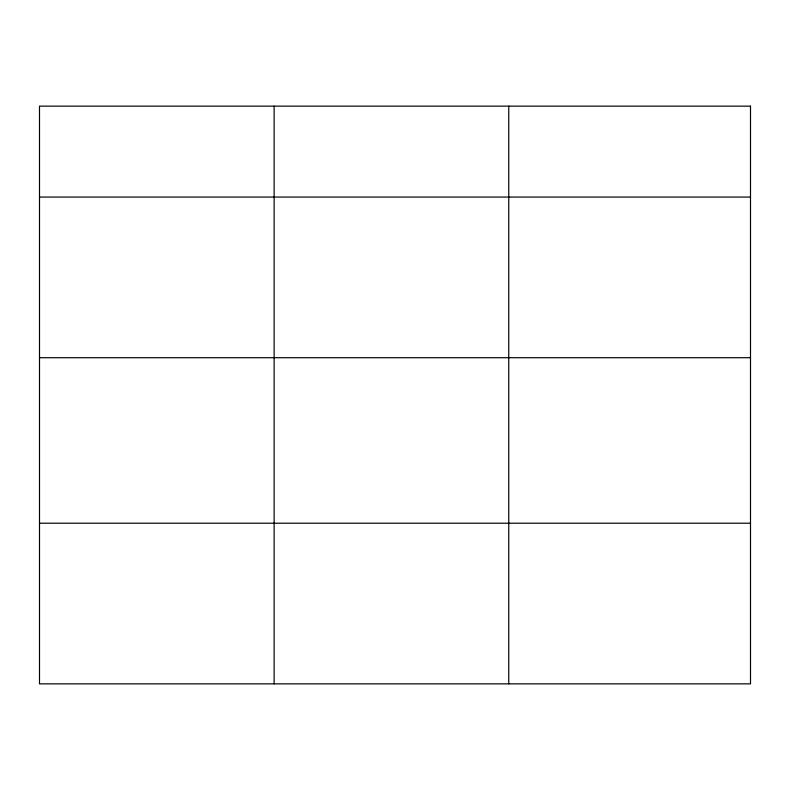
<?xml version="1.0" encoding="UTF-8"?>
<svg xmlns="http://www.w3.org/2000/svg" width="790" height="790" viewBox="0 0 790 790"><rect width="100%" height="100%" fill="white"/><g stroke="black" fill="none" stroke-linecap="round" stroke-linejoin="round"><path stroke-width="1.19" d="M39.5 197.066L750.5 197.066M39.5 357.702L750.5 357.702M39.5 523.217L750.5 523.217M508.76 106.146L508.76 683.854M274.13 106.146L274.13 683.854M750.5 106.146L39.5 106.146L39.5 683.854L750.5 683.854L750.5 106.146"/></g></svg>
